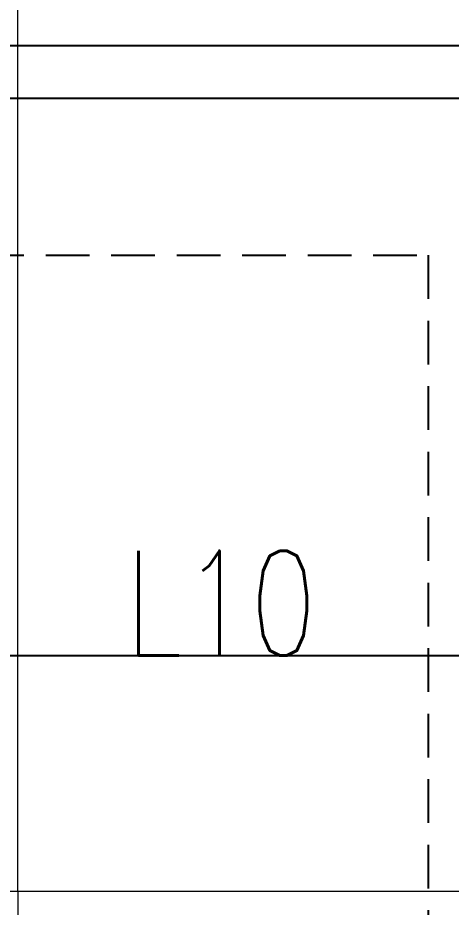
# Model space of a CAD drawing. Extents: x -18489 to 195597, y -1599 to 112111.
# Drawn here: x 26215 to 26463, y 26432 to 26941 of the extents above; entities that cross this region are included whole.
import ezdxf
from ezdxf.xclip import XClip

# ---------------------------------------------------------------- set-up
doc = ezdxf.new("R2010")
doc.units = 0
doc.header["$LTSCALE"] = 100
doc.header["$XCLIPFRAME"] = 2
doc.linetypes.add('X-N-FAB-L10$0$HIDDEN', pattern=[0.375, 0.25, -0.125])
for name, color, linetype in [('188K-SM-07-F10-MECH-CR PIPE-Y2257103$0$X-S-FAB_SL ALL$0$A-WALL-EX', 7, 'Continuous'), ('188K-SM-07-F10-MECH-CR PIPE-Y2257103$0$X-S-FAB_SL ALL$0$ASP_1', 1, 'Continuous'), ('188K-SM-07-F10-MECH-CR PIPE-Y2257103$0$X-S-FAB_SL ALL$0$DIM', 15, 'Continuous'), ('188K-SM-07-F10-MECH-CR PIPE-Y2257103$0$X-S-FAB_SL ALL$0$L-ROAD', 7, 'Continuous'), ('188K-SM-07-F10-MECH-CR PIPE-Y2257103$0$X-S-FAB_SL ALL$0$S-SLAB', 7, 'Continuous'), ('188K-SM-07-F10-MECH-CR PIPE-Y2257103$0$X-S-FAB_SL ALL$0$TXT-C', 3, 'Continuous'), ('X-N-FAB-L10$0$08', 8, 'Continuous'), ('X-N-FAB-L10$0$2', 8, 'Continuous'), ('X-N-FAB-L10$0$A-BLOCK', 8, 'Continuous')]:
    doc.layers.add(name, color=color, linetype=linetype)
doc.styles.add('188K-SM-07-F10-MECH-CR PIPE-Y2257103$0$X-S-FAB_SL ALL$0$CHINA', font='simplex.shx', dxfattribs={"width": 0.75, "bigfont": 'chineset.shx'})

# ---------------------------------------------------------------- blocks, each defined once
blk = doc.blocks.new('188K-SM-07-F10-MECH-CR PIPE-Y2257103$0$X-S-FAB_SL ALL$0$剖面元素_360_3', base_point=(23061.26, -8263.06))
at = {"layer": '188K-SM-07-F10-MECH-CR PIPE-Y2257103$0$X-S-FAB_SL ALL$0$L-ROAD', "color": 1, "lineweight": 0}
for p, q in [((49276.26, -8153.06), (49276.26, -8173.06)), ((51167.65, -8153.06), (49276.26, -8153.06))]:
    blk.add_line(p, q, dxfattribs=at)
blk = doc.blocks.new('188K-SM-07-F10-MECH-CR PIPE-Y2257103$0$X-S-FAB_SL ALL$0$剖面元素_361_3', base_point=(23061.26, -8263.06))
at = {"layer": '188K-SM-07-F10-MECH-CR PIPE-Y2257103$0$X-S-FAB_SL ALL$0$S-SLAB', "color": 1, "lineweight": 0}
blk.add_line((49276.26, -8153.06), (48351.26, -8153.06), dxfattribs=at)
blk = doc.blocks.new('188K-SM-07-F10-MECH-CR PIPE-Y2257103$0$X-S-FAB_SL ALL$0$剖面元素_2210_3', base_point=(23061.26, -8263.06))
at = {"layer": '188K-SM-07-F10-MECH-CR PIPE-Y2257103$0$X-S-FAB_SL ALL$0$A-WALL-EX', "color": 8, "lineweight": 0}
blk.add_line((49276.26, -8153.06), (49276.26, -7598.11), dxfattribs=at)
blk = doc.blocks.new('188K-SM-07-F10-MECH-CR PIPE-Y2257103$0$X-S-FAB_SL ALL$0$A$C2e9ab586')
at = {"layer": '188K-SM-07-F10-MECH-CR PIPE-Y2257103$0$X-S-FAB_SL ALL$0$L-ROAD', "lineweight": 0}
blk.add_blockref('188K-SM-07-F10-MECH-CR PIPE-Y2257103$0$X-S-FAB_SL ALL$0$剖面元素_360_3', (-28106.39, 285), dxfattribs=at)
at = {"layer": '188K-SM-07-F10-MECH-CR PIPE-Y2257103$0$X-S-FAB_SL ALL$0$S-SLAB', "lineweight": 0}
blk.add_blockref('188K-SM-07-F10-MECH-CR PIPE-Y2257103$0$X-S-FAB_SL ALL$0$剖面元素_361_3', (-28106.39, 285), dxfattribs=at)
at = {"layer": '188K-SM-07-F10-MECH-CR PIPE-Y2257103$0$X-S-FAB_SL ALL$0$A-WALL-EX', "lineweight": 0}
blk.add_blockref('188K-SM-07-F10-MECH-CR PIPE-Y2257103$0$X-S-FAB_SL ALL$0$剖面元素_2210_3', (-28106.39, 285), dxfattribs=at)
blk = doc.blocks.new('188K-SM-07-F10-MECH-CR PIPE-Y2257103$0$X-S-FAB_SL ALL$0$A$C4d4bc2cd')
at = {"layer": '188K-SM-07-F10-MECH-CR PIPE-Y2257103$0$X-S-FAB_SL ALL$0$DIM'}
blk.add_line((-70, 275), (470, 275), dxfattribs=at)
at = {"layer": '188K-SM-07-F10-MECH-CR PIPE-Y2257103$0$X-S-FAB_SL ALL$0$TXT-C', "insert": (290, 275), "char_height": 60, "attachment_point": 9, "line_spacing_factor": 0.6, "style": '188K-SM-07-F10-MECH-CR PIPE-Y2257103$0$X-S-FAB_SL ALL$0$CHINA'}
blk.add_mtext_dynamic_manual_height_columns('L10', width=536.00518, gutter_width=175, heights=[0], dxfattribs=at)
blk = doc.blocks.new('188K-SM-07-F10-MECH-CR PIPE-Y2257103$0$X-S-FAB_SL ALL')
at = {"layer": '188K-SM-07-F10-MECH-CR PIPE-Y2257103$0$X-S-FAB_SL ALL$0$ASP_1'}
blk.add_blockref('188K-SM-07-F10-MECH-CR PIPE-Y2257103$0$X-S-FAB_SL ALL$0$A$C2e9ab586', (23632.864, -73288.977), dxfattribs=at)
blk.add_blockref('188K-SM-07-F10-MECH-CR PIPE-Y2257103$0$X-S-FAB_SL ALL$0$A$C4d4bc2cd', (21622.83, -73033.977), dxfattribs=at)
blk = doc.blocks.new('188K-SM-07-F10-MECH-CR PIPE-Y2257103')
ref = blk.add_blockref('188K-SM-07-F10-MECH-CR PIPE-Y2257103$0$X-S-FAB_SL ALL', (4473.521, 99334.763))
XClip(ref).set_block_clipping_path([(-7553.4648570136, -75341.9369645483), (24026.2025623869, -67725.7696244382)])
blk = doc.blocks.new('X-N-FAB-L10$0$A$Cb10dda33')
at = {"layer": 'X-N-FAB-L10$0$08', "color": 4, "linetype": 'X-N-FAB-L10$0$HIDDEN'}
blk.add_lwpolyline([(935.7, 630), (1979.7, 630), (1979.7, 130), (935.7, 130)], close=True, dxfattribs=at)
at = {"layer": 'X-N-FAB-L10$0$2'}
for points in [[(54.7, 750), (2054.7, 750), (2054.7, 50), (54.7, 50)], [(84.7, 720), (2024.7, 720), (2024.7, 80), (84.7, 80)]]:
    blk.add_lwpolyline(points, close=True, dxfattribs=at)
blk = doc.blocks.new('X-N-FAB-L10')
at = {"layer": 'X-N-FAB-L10$0$A-BLOCK'}
blk.add_blockref('X-N-FAB-L10$0$A$Cb10dda33', (24470.3, 26175), dxfattribs=at)

msp = doc.modelspace()

# ---------------------------------------------------------------- block references
msp.add_blockref('188K-SM-07-F10-MECH-CR PIPE-Y2257103', (0, 0))

# ---------------------------------------------------------------- next in the draw order: block references
msp.add_blockref('X-N-FAB-L10', (0, 0))

doc.saveas('drawing.dxf')
